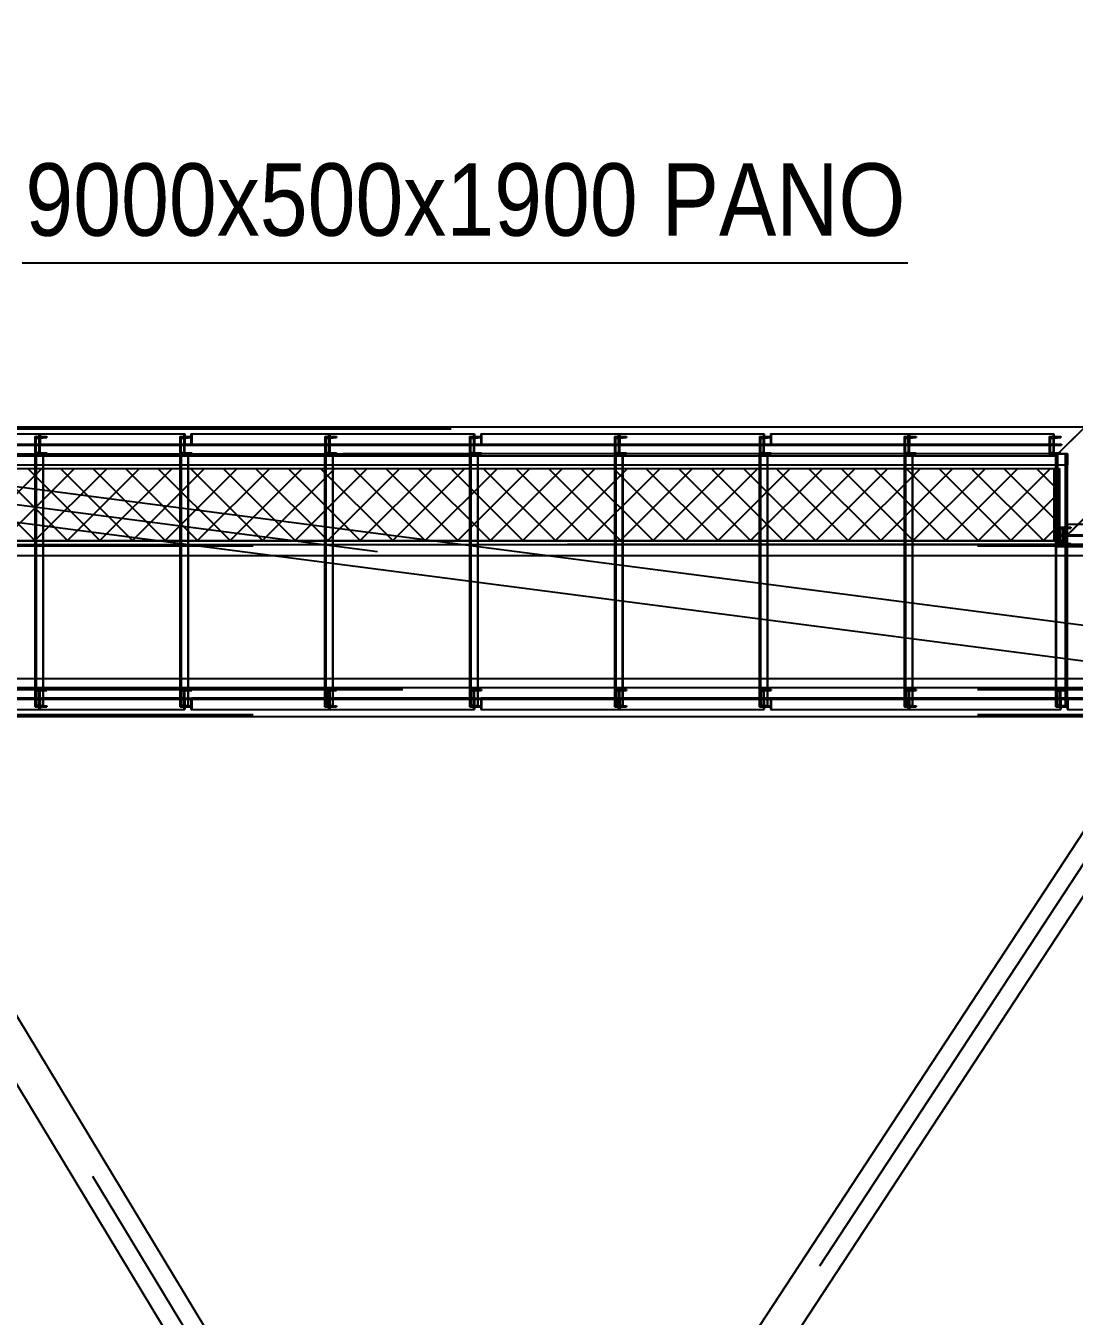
# Model space of a CAD drawing. Header units: millimetres. Extents: x 150209.93 to 150215.05, y 136675.65 to 136679.93.
# Drawn here: x 150213.3441 to 150213.4888, y 136679.0164 to 136679.1946 of the extents above; entities that cross this region are included whole.
import ezdxf

# ---------------------------------------------------------------- set-up
doc = ezdxf.new("R2010")
doc.units = ezdxf.units.MM
doc.header["$LTSCALE"] = 0.25
for name, pattern in [('CENTER', [50.8, 31.75, -6.35, 6.35, -6.35]), ('HIDDEN', [9.525, 6.35, -3.175]), ('XKITLINE00', [0]), ('XKITLINE02', [4, 2, -2]), ('XKITLINE03', [6, 3, -1, 1, -1])]:
    doc.linetypes.add(name, pattern=pattern)
doc.styles.add('ARIAL', font='arial.ttf')
doc.styles.add('ROMANS', font='romans.shx')
doc.dimstyles.new('MD300', dxfattribs={"dimtxt": 2.5, "dimasz": 2.5, "dimexe": 1, "dimexo": 1, "dimgap": 0.5, "dimtad": 1, "dimdec": 1, "dimlfac": 50, "dimrnd": 0.5, "dimdsep": 46, "dimtxsty": 'ROMANS', "dimcen": 1, "dimclrd": 146, "dimclre": 146, "dimclrt": 30, "dimadec": 1, "dimazin": 2, "dimtfac": 1, "dimtdec": 1, "dimtmove": 0, "dimatfit": 1, "dimfxl": 1, "dimtolj": 1, "dimtzin": 0, "dimlwd": -1, "dimlwe": -1, "dimarcsym": 0})

# ---------------------------------------------------------------- blocks, each defined once
blk = doc.blocks.new('çatıı')
h = blk.add_hatch()
h.set_pattern_fill('ANSI37', color=1, scale=5, style=0)
h.set_pattern_definition([(45, (-48965.991, -8893.855), (-11.22532, 11.22532), []), (135, (-48965.991, -8893.855), (-11.22532, -11.22532), [])])
h.paths.add_polyline_path([(22787.51, 17512.77), (22787.51, 17462.77), (21891.71, 17462.77), (21891.71, 17512.77)])
at = {"color": 146}
blk.add_line((22075.72, 17654.65), (22686.89, 17654.65), dxfattribs=at)
at = {"color": 7, "linetype": 'XKITLINE00'}
for p, q in [((21870.21, 17541.47), (22809.22, 17541.47)), ((22796.41, 17528.75), (22809.06, 17541.31)), ((22789.07, 17521.47), (22796.41, 17528.75)), ((21908.09, 17521.47), (22789.07, 17521.47)), ((22084.92, 17512.77), (22084.92, 17521.47)), ((22090.42, 17512.77), (22090.42, 17521.47)), ((22184.9, 17512.77), (22184.9, 17521.47)), ((22190.39, 17512.77), (22190.39, 17521.47)), ((22284.87, 17512.77), (22284.87, 17521.47)), ((22290.37, 17512.77), (22290.37, 17521.47)), ((22384.85, 17512.77), (22384.85, 17521.47)), ((22484.83, 17512.77), (22484.83, 17521.47)), ((22584.81, 17512.77), (22584.81, 17521.47)), ((22684.79, 17512.77), (22684.79, 17521.47)), ((22789.06, 17512.77), (22789.06, 17521.47)), ((21974.99, 17512.77), (22791.51, 17512.77)), ((21988.8, 17515.27), (22084.92, 17515.27)), ((22084.64, 17512.77), (22084.64, 17515.27)), ((22089.93, 17515.27), (22184.9, 17515.27)), ((22184.62, 17512.77), (22184.62, 17515.27)), ((22190.39, 17515.27), (22284.87, 17515.27)), ((22284.6, 17512.77), (22284.6, 17515.27)), ((22290.37, 17515.27), (22384.85, 17515.27)), ((22384.58, 17512.77), (22384.58, 17515.27)), ((22386.25, 17515.27), (22484.83, 17515.27)), ((22390.35, 17512.77), (22390.35, 17515.27)), ((22484.55, 17512.77), (22484.55, 17515.27)), ((22486.29, 17515.27), (22584.81, 17515.27)), ((22490.33, 17512.77), (22490.33, 17515.27)), ((22584.53, 17512.77), (22584.53, 17515.27)), ((22586.34, 17515.27), (22684.79, 17515.27)), ((22590.31, 17512.77), (22590.31, 17515.27)), ((22684.51, 17512.77), (22684.51, 17515.27)), ((22686.38, 17515.27), (22789.06, 17515.27)), ((22690.28, 17512.77), (22690.28, 17515.27)), ((22791.51, 17512.77), (22791.51, 17462.77)), ((22796.41, 17466.25), (22809.06, 17478.81)), ((22789.07, 17458.97), (22796.41, 17466.25)), ((21889.9, 17462.77), (22170.68, 17462.77)), ((21890.37, 17460.27), (22189.91, 17460.27)), ((22084.64, 17460.27), (22084.64, 17462.77)), ((22084.92, 17460.27), (22084.92, 17462.77)), ((22090.42, 17460.27), (22090.42, 17462.77)), ((22184.62, 17460.27), (22184.62, 17460.96)), ((22184.9, 17460.27), (22184.9, 17460.93)), ((22359.72, 17462.77), (22791.51, 17462.77)), ((22378.95, 17460.27), (22789.06, 17460.27)), ((22384.58, 17460.27), (22384.58, 17462.77)), ((22384.85, 17460.27), (22384.85, 17462.77)), ((22390.35, 17460.27), (22390.35, 17462.77)), ((22484.55, 17460.27), (22484.55, 17462.77)), ((22484.83, 17460.27), (22484.83, 17462.77)), ((22490.33, 17460.27), (22490.33, 17462.77)), ((22584.53, 17460.27), (22584.53, 17462.77)), ((22584.81, 17460.27), (22584.81, 17462.77)), ((22590.31, 17460.27), (22590.31, 17462.77)), ((22684.51, 17460.27), (22684.51, 17462.77)), ((22684.79, 17460.27), (22684.79, 17462.77)), ((22690.28, 17460.27), (22690.28, 17462.77)), ((22788.91, 17458.97), (22789.06, 17459.12)), ((22788.91, 17458.97), (22823.8, 17458.97)), ((22789.06, 17458.97), (22789.06, 17462.77)), ((21879.82, 17452.77), (22247.62, 17452.77)), ((22084.64, 17367.78), (22084.64, 17452.77)), ((22084.92, 17367.78), (22084.92, 17452.77)), ((22090.42, 17367.78), (22090.42, 17452.77)), ((22184.62, 17367.78), (22184.62, 17452.77)), ((22184.9, 17367.78), (22184.9, 17452.77)), ((22190.39, 17367.78), (22190.39, 17452.77)), ((22436.66, 17452.77), (22823.8, 17452.77)), ((22484.55, 17446.55), (22484.55, 17452.77)), ((22484.83, 17446.51), (22484.83, 17452.77)), ((22490.33, 17445.8), (22490.33, 17452.77)), ((22584.53, 17433.56), (22584.53, 17452.77)), ((22584.81, 17433.52), (22584.81, 17452.77)), ((22590.31, 17432.81), (22590.31, 17452.77)), ((22684.51, 17420.56), (22684.51, 17452.77)), ((22684.79, 17420.53), (22684.79, 17452.77)), ((22690.28, 17419.81), (22690.28, 17452.77)), ((22789.09, 17406.97), (22789.09, 17452.77)), ((22789.11, 17406.97), (22789.11, 17452.77)), ((22789.49, 17406.92), (22789.49, 17452.77)), ((22789.51, 17406.92), (22789.51, 17452.77)), ((22797.01, 17405.94), (22797.01, 17452.77)), ((22284.6, 17367.78), (22284.6, 17447.97)), ((22284.87, 17367.78), (22284.87, 17447.93)), ((22290.37, 17367.78), (22290.37, 17447.22)), ((22384.58, 17367.78), (22384.58, 17434.98)), ((22384.85, 17367.78), (22384.85, 17434.94)), ((22390.35, 17367.78), (22390.35, 17434.23)), ((22484.55, 17367.78), (22484.55, 17421.98)), ((22484.83, 17367.78), (22484.83, 17421.95)), ((22490.33, 17367.78), (22490.33, 17421.23)), ((22584.53, 17367.78), (22584.53, 17408.99)), ((22584.81, 17367.78), (22584.81, 17408.95)), ((22590.31, 17367.78), (22590.31, 17408.24)), ((22684.51, 17367.78), (22684.51, 17396)), ((22684.79, 17367.78), (22684.79, 17395.96)), ((22690.28, 17367.78), (22690.28, 17395.25)), ((22789.09, 17367.78), (22789.09, 17382.4)), ((22789.11, 17367.78), (22789.11, 17382.4)), ((22789.49, 17367.78), (22789.49, 17382.35)), ((22789.51, 17367.78), (22789.51, 17382.35)), ((22797.01, 17367.78), (22797.01, 17381.38)), ((21931.17, 17367.78), (22823.8, 17367.78)), ((21934.9, 17361.59), (22823.8, 17361.59)), ((21946.98, 17341.59), (22823.8, 17341.59))]:
    blk.add_line(p, q, dxfattribs=at)
at = {"color": 116, "linetype": 'XKITLINE02', "true_color": 0x136734}
for p, q in [((21871.07, 17540.62), (22808.2, 17540.62)), ((21871.75, 17540.09), (22807.81, 17540.09)), ((22790.44, 17522.85), (22807.81, 17540.09)), ((22790.45, 17522.86), (22807.68, 17539.96)), ((22796.41, 17528.75), (22809.06, 17541.32)), ((21986.83, 17529.55), (22087.07, 17529.55)), ((21986.83, 17528.75), (22087.66, 17528.75)), ((21992.17, 17536.75), (22087.66, 17536.75)), ((22081.73, 17529.55), (22081.73, 17528.75)), ((22084.5, 17534.77), (22092.71, 17534.77)), ((22084.5, 17534.77), (22084.5, 17522.77)), ((22085.01, 17528.75), (22087.66, 17528.75)), ((22085.2, 17533.71), (22090, 17534.09)), ((22085.2, 17533.71), (22087.91, 17533.71)), ((22085.2, 17533.71), (22085.2, 17523.84)), ((22087.07, 17536.75), (22087.07, 17529.55)), ((22087.21, 17534.77), (22087.21, 17522.77)), ((22087.66, 17536.75), (22087.66, 17528.75)), ((22087.67, 17536.75), (22187.85, 17536.75)), ((22087.67, 17536.75), (22087.67, 17528.75)), ((22087.67, 17528.75), (22192.96, 17528.75)), ((22087.91, 17533.71), (22092.71, 17534.09)), ((22087.91, 17533.71), (22087.91, 17523.84)), ((22088.24, 17529.55), (22088.24, 17536.75)), ((22088.24, 17529.55), (22192.13, 17529.55)), ((22090, 17534.77), (22090, 17534.09)), ((22090, 17534.09), (22092.71, 17534.09)), ((22092.71, 17534.77), (22092.71, 17534.09)), ((22093.34, 17529.55), (22093.34, 17528.75)), ((22184.48, 17534.77), (22192.69, 17534.77)), ((22184.48, 17534.77), (22184.48, 17522.77)), ((22185.18, 17533.71), (22189.97, 17534.09)), ((22185.18, 17533.71), (22187.89, 17533.71)), ((22185.18, 17533.71), (22185.18, 17523.84)), ((22186.79, 17529.55), (22186.79, 17528.75)), ((22186.79, 17529.55), (22287.03, 17529.55)), ((22186.79, 17528.75), (22287.62, 17528.75)), ((22187.19, 17534.77), (22187.19, 17522.77)), ((22187.28, 17536.75), (22187.28, 17528.75)), ((22187.28, 17529.55), (22192.96, 17529.55)), ((22187.85, 17536.75), (22187.85, 17529.55)), ((22187.89, 17533.71), (22192.69, 17534.09)), ((22187.89, 17523.84), (22187.89, 17533.71)), ((22189.97, 17534.77), (22189.97, 17534.09)), ((22189.97, 17534.09), (22192.69, 17534.09)), ((22192.13, 17536.75), (22192.13, 17529.55)), ((22192.13, 17536.75), (22287.62, 17536.75)), ((22192.69, 17534.77), (22192.69, 17534.09)), ((22192.72, 17536.75), (22192.72, 17528.75)), ((22192.96, 17529.55), (22192.96, 17528.75)), ((22281.69, 17529.55), (22281.69, 17528.75)), ((22284.45, 17534.77), (22292.67, 17534.77)), ((22284.45, 17534.77), (22284.45, 17522.77)), ((22284.97, 17528.75), (22287.62, 17528.75)), ((22285.15, 17533.71), (22289.95, 17534.09)), ((22285.15, 17533.71), (22287.87, 17533.71)), ((22285.15, 17533.71), (22285.15, 17523.84)), ((22287.03, 17536.75), (22287.03, 17529.55)), ((22287.17, 17534.77), (22287.17, 17522.77)), ((22287.62, 17536.75), (22287.62, 17528.75)), ((22287.62, 17536.75), (22387.8, 17536.75)), ((22287.62, 17536.75), (22287.62, 17528.75)), ((22287.62, 17528.75), (22392.91, 17528.75)), ((22287.87, 17533.71), (22292.67, 17534.09)), ((22287.87, 17533.71), (22287.87, 17523.84)), ((22288.19, 17529.55), (22288.19, 17536.75)), ((22288.19, 17529.55), (22392.91, 17529.55)), ((22289.95, 17534.77), (22289.95, 17534.09)), ((22289.95, 17534.09), (22292.67, 17534.09)), ((22292.67, 17534.77), (22292.67, 17534.09)), ((22293.3, 17529.55), (22293.3, 17528.75)), ((22384.43, 17534.77), (22392.65, 17534.77)), ((22384.43, 17534.77), (22384.43, 17522.77)), ((22385.13, 17533.71), (22389.93, 17534.09)), ((22385.13, 17533.71), (22387.85, 17533.71)), ((22385.13, 17533.71), (22385.13, 17523.84)), ((22386.75, 17529.55), (22386.75, 17528.75)), ((22386.75, 17529.55), (22486.98, 17529.55)), ((22386.75, 17528.75), (22487.58, 17528.75)), ((22387.15, 17534.77), (22387.15, 17522.77)), ((22387.23, 17536.75), (22387.23, 17528.75)), ((22387.8, 17536.75), (22387.8, 17529.55)), ((22387.85, 17533.71), (22392.65, 17534.09)), ((22387.85, 17523.84), (22387.85, 17533.71)), ((22389.93, 17534.77), (22389.93, 17534.09)), ((22389.93, 17534.09), (22392.65, 17534.09)), ((22392.09, 17536.75), (22392.09, 17529.55)), ((22392.09, 17536.75), (22487.58, 17536.75)), ((22392.65, 17534.77), (22392.65, 17534.09)), ((22392.68, 17536.75), (22392.68, 17528.75)), ((22392.91, 17529.55), (22392.91, 17528.75)), ((22481.65, 17529.55), (22481.65, 17528.75)), ((22484.41, 17534.77), (22492.63, 17534.77)), ((22484.41, 17534.77), (22484.41, 17522.77)), ((22484.92, 17528.75), (22487.58, 17528.75)), ((22485.11, 17533.71), (22489.91, 17534.09)), ((22485.11, 17533.71), (22487.83, 17533.71)), ((22485.11, 17533.71), (22485.11, 17523.84)), ((22486.98, 17536.75), (22486.98, 17529.55)), ((22487.13, 17534.77), (22487.13, 17522.77)), ((22487.58, 17536.75), (22587.76, 17536.75)), ((22487.58, 17536.75), (22487.58, 17528.75)), ((22487.58, 17536.75), (22487.58, 17528.75)), ((22487.58, 17528.75), (22592.87, 17528.75)), ((22487.83, 17533.71), (22492.63, 17534.09)), ((22487.83, 17533.71), (22487.83, 17523.84)), ((22488.15, 17536.75), (22488.15, 17529.55)), ((22488.15, 17529.55), (22592.87, 17529.55)), ((22489.91, 17534.77), (22489.91, 17534.09)), ((22489.91, 17534.09), (22492.63, 17534.09)), ((22492.63, 17534.77), (22492.63, 17534.09)), ((22493.26, 17529.55), (22493.26, 17528.75)), ((22584.39, 17534.77), (22592.6, 17534.77)), ((22584.39, 17534.77), (22584.39, 17522.77)), ((22585.09, 17533.71), (22589.89, 17534.09)), ((22585.09, 17533.71), (22587.81, 17533.71)), ((22585.09, 17533.71), (22585.09, 17523.84)), ((22586.7, 17529.55), (22586.7, 17528.75)), ((22586.7, 17529.55), (22686.94, 17529.55)), ((22586.7, 17528.75), (22687.53, 17528.75)), ((22587.11, 17534.77), (22587.11, 17522.77)), ((22587.19, 17536.75), (22587.19, 17528.75)), ((22587.76, 17536.75), (22587.76, 17529.55)), ((22587.81, 17533.71), (22592.6, 17534.09)), ((22587.81, 17523.84), (22587.81, 17533.71)), ((22589.89, 17534.77), (22589.89, 17534.09)), ((22589.89, 17534.09), (22592.6, 17534.09)), ((22592.04, 17536.75), (22592.04, 17529.55)), ((22592.04, 17536.75), (22687.53, 17536.75)), ((22592.6, 17534.77), (22592.6, 17534.09)), ((22592.63, 17536.75), (22592.63, 17528.75)), ((22592.87, 17529.55), (22592.87, 17528.75)), ((22681.6, 17529.55), (22681.6, 17528.75)), ((22684.37, 17534.77), (22692.58, 17534.77)), ((22684.37, 17534.77), (22684.37, 17522.77)), ((22684.88, 17528.75), (22687.53, 17528.75)), ((22685.07, 17533.71), (22689.86, 17534.09)), ((22685.07, 17533.71), (22687.78, 17533.71)), ((22685.07, 17533.71), (22685.07, 17523.84)), ((22686.94, 17536.75), (22686.94, 17529.55)), ((22687.08, 17534.77), (22687.08, 17522.77)), ((22687.53, 17536.75), (22687.53, 17528.75)), ((22687.54, 17536.75), (22787.71, 17536.75)), ((22687.54, 17536.75), (22687.54, 17528.75)), ((22687.54, 17528.75), (22792.82, 17528.75)), ((22687.78, 17533.71), (22692.58, 17534.09)), ((22687.78, 17533.71), (22687.78, 17523.84)), ((22688.1, 17536.75), (22688.1, 17529.55)), ((22688.1, 17529.55), (22792.82, 17529.55)), ((22689.86, 17534.77), (22689.86, 17534.09)), ((22689.86, 17534.09), (22692.58, 17534.09)), ((22692.58, 17534.77), (22692.58, 17534.09)), ((22693.21, 17529.55), (22693.21, 17528.75)), ((22784.34, 17534.77), (22792.56, 17534.77)), ((22784.34, 17534.77), (22784.34, 17522.77)), ((22785.04, 17533.71), (22789.84, 17534.09)), ((22785.04, 17533.71), (22787.76, 17533.71)), ((22785.04, 17533.71), (22785.04, 17523.84)), ((22786.85, 17529.55), (22792.82, 17529.55)), ((22787.06, 17534.77), (22787.06, 17522.77)), ((22787.15, 17536.75), (22787.15, 17528.75)), ((22787.71, 17536.75), (22787.71, 17529.55)), ((22787.76, 17533.71), (22792.56, 17534.09)), ((22787.76, 17523.84), (22787.76, 17533.71)), ((22789.06, 17521.47), (22796.41, 17528.75)), ((22789.84, 17534.77), (22789.84, 17534.09)), ((22789.84, 17534.09), (22792.56, 17534.09)), ((22792.56, 17534.77), (22792.56, 17534.09)), ((22792.82, 17529.55), (22792.82, 17528.75)), ((21877.79, 17522.77), (22797.01, 17522.77)), ((21877.82, 17521.92), (22796.98, 17521.92)), ((21889.11, 17522.85), (22790.44, 17522.85)), ((21889.51, 17522.32), (22789.77, 17522.32)), ((22084.5, 17522.77), (22092.71, 17522.77)), ((22084.64, 17522.77), (22090.42, 17522.77)), ((22084.64, 17515.27), (22084.64, 17522.77)), ((22084.92, 17521.47), (22084.92, 17522.77)), ((22085.2, 17523.84), (22087.91, 17523.84)), ((22085.2, 17523.84), (22090, 17523.45)), ((22085.37, 17348.27), (22085.37, 17522.77)), ((22085.59, 17348.27), (22085.59, 17522.77)), ((22087.91, 17523.84), (22092.71, 17523.45)), ((22090, 17523.45), (22092.71, 17523.45)), ((22090, 17523.45), (22090, 17522.77)), ((22090.14, 17348.27), (22090.14, 17522.77)), ((22090.16, 17348.27), (22090.16, 17522.77)), ((22090.4, 17348.27), (22090.4, 17522.77)), ((22090.42, 17521.47), (22090.42, 17522.77)), ((22092.71, 17523.45), (22092.71, 17522.77)), ((22184.48, 17522.77), (22192.69, 17522.77)), ((22184.62, 17522.77), (22190.39, 17522.77)), ((22184.62, 17515.27), (22184.62, 17522.77)), ((22184.9, 17521.47), (22184.9, 17522.77)), ((22185.18, 17523.84), (22187.89, 17523.84)), ((22185.18, 17523.84), (22189.97, 17523.45)), ((22185.35, 17348.27), (22185.35, 17522.77)), ((22185.57, 17348.27), (22185.57, 17522.77)), ((22187.89, 17523.84), (22192.69, 17523.45)), ((22189.97, 17523.45), (22192.69, 17523.45)), ((22189.97, 17523.45), (22189.97, 17522.77)), ((22190.12, 17348.27), (22190.12, 17522.77)), ((22190.13, 17348.27), (22190.13, 17522.77)), ((22190.38, 17348.27), (22190.38, 17522.77)), ((22190.39, 17521.47), (22190.39, 17522.77)), ((22192.69, 17523.45), (22192.69, 17522.77)), ((22284.45, 17522.77), (22292.67, 17522.77)), ((22284.6, 17522.77), (22290.37, 17522.77)), ((22284.6, 17515.27), (22284.6, 17522.77)), ((22284.87, 17521.47), (22284.87, 17522.77)), ((22285.15, 17523.84), (22287.87, 17523.84)), ((22285.15, 17523.84), (22289.95, 17523.45)), ((22285.32, 17348.27), (22285.32, 17522.77)), ((22285.55, 17348.27), (22285.55, 17522.77)), ((22287.87, 17523.84), (22292.67, 17523.45)), ((22289.95, 17523.45), (22292.67, 17523.45)), ((22289.95, 17523.45), (22289.95, 17522.77)), ((22290.1, 17348.27), (22290.1, 17522.77)), ((22290.11, 17348.27), (22290.11, 17522.77)), ((22290.36, 17348.27), (22290.36, 17522.77)), ((22290.37, 17521.47), (22290.37, 17522.77)), ((22292.67, 17523.45), (22292.67, 17522.77)), ((22384.43, 17522.77), (22392.65, 17522.77)), ((22384.58, 17522.77), (22390.35, 17522.77)), ((22384.58, 17515.27), (22384.58, 17522.77)), ((22384.85, 17521.47), (22384.85, 17522.77)), ((22385.13, 17523.84), (22387.85, 17523.84)), ((22385.13, 17523.84), (22389.93, 17523.45)), ((22385.3, 17348.27), (22385.3, 17522.77)), ((22385.53, 17348.27), (22385.53, 17522.77)), ((22387.85, 17523.84), (22392.65, 17523.45)), ((22389.93, 17523.45), (22392.65, 17523.45)), ((22389.93, 17523.45), (22389.93, 17522.77)), ((22390.08, 17348.27), (22390.08, 17522.77)), ((22390.09, 17348.27), (22390.09, 17522.77)), ((22390.34, 17348.27), (22390.34, 17522.77)), ((22390.35, 17515.27), (22390.35, 17522.77)), ((22392.65, 17523.45), (22392.65, 17522.77)), ((22484.41, 17522.77), (22492.63, 17522.77)), ((22484.55, 17522.77), (22490.33, 17522.77)), ((22484.55, 17515.27), (22484.55, 17522.77)), ((22484.83, 17521.47), (22484.83, 17522.77)), ((22485.11, 17523.84), (22487.83, 17523.84)), ((22485.11, 17523.84), (22489.91, 17523.45)), ((22485.28, 17348.27), (22485.28, 17522.77)), ((22485.51, 17348.27), (22485.51, 17522.77)), ((22487.83, 17523.84), (22492.63, 17523.45)), ((22489.91, 17523.45), (22492.63, 17523.45)), ((22489.91, 17523.45), (22489.91, 17522.77)), ((22490.05, 17348.27), (22490.05, 17522.77)), ((22490.07, 17348.27), (22490.07, 17522.77)), ((22490.31, 17348.27), (22490.31, 17522.77)), ((22490.33, 17515.27), (22490.33, 17522.77)), ((22492.63, 17523.45), (22492.63, 17522.77)), ((22584.39, 17522.77), (22592.6, 17522.77)), ((22584.53, 17522.77), (22590.31, 17522.77)), ((22584.53, 17515.27), (22584.53, 17522.77)), ((22584.81, 17521.47), (22584.81, 17522.77)), ((22585.09, 17523.84), (22587.81, 17523.84)), ((22585.09, 17523.84), (22589.89, 17523.45)), ((22585.26, 17348.27), (22585.26, 17522.77)), ((22585.48, 17348.27), (22585.48, 17522.77)), ((22587.81, 17523.84), (22592.6, 17523.45)), ((22589.89, 17523.45), (22592.6, 17523.45)), ((22589.89, 17523.45), (22589.89, 17522.77)), ((22590.03, 17348.27), (22590.03, 17522.77)), ((22590.05, 17348.27), (22590.05, 17522.77)), ((22590.29, 17348.27), (22590.29, 17522.77)), ((22590.31, 17515.27), (22590.31, 17522.77)), ((22592.6, 17523.45), (22592.6, 17522.77)), ((22684.37, 17522.77), (22692.58, 17522.77)), ((22684.51, 17522.77), (22690.28, 17522.77)), ((22684.51, 17515.27), (22684.51, 17522.77)), ((22684.79, 17521.47), (22684.79, 17522.77)), ((22685.07, 17523.84), (22687.78, 17523.84)), ((22685.07, 17523.84), (22689.86, 17523.45)), ((22685.23, 17348.27), (22685.23, 17522.77)), ((22685.46, 17348.27), (22685.46, 17522.77)), ((22687.78, 17523.84), (22692.58, 17523.45)), ((22689.86, 17523.45), (22692.58, 17523.45)), ((22689.86, 17523.45), (22689.86, 17522.77)), ((22690.01, 17348.27), (22690.01, 17522.77)), ((22690.02, 17348.27), (22690.02, 17522.77)), ((22690.27, 17348.27), (22690.27, 17522.77)), ((22690.28, 17515.27), (22690.28, 17522.77)), ((22692.58, 17523.45), (22692.58, 17522.77)), ((22784.34, 17522.77), (22792.56, 17522.77)), ((22785.04, 17523.84), (22787.76, 17523.84)), ((22785.04, 17523.84), (22789.84, 17523.45)), ((22787.76, 17523.84), (22792.56, 17523.45)), ((22788.91, 17521.47), (22789.77, 17522.32)), ((22789.06, 17521.63), (22789.91, 17522.47)), ((22789.06, 17458.97), (22789.06, 17521.63)), ((22789.09, 17452.77), (22789.09, 17522.77)), ((22789.09, 17522.77), (22797.01, 17522.77)), ((22789.11, 17452.77), (22789.11, 17522.77)), ((22789.49, 17452.77), (22789.49, 17522.77)), ((22789.51, 17452.77), (22789.51, 17522.77)), ((22789.77, 17522.32), (22790.44, 17522.85)), ((22789.84, 17523.45), (22792.56, 17523.45)), ((22789.84, 17523.45), (22789.84, 17522.77)), ((22789.91, 17522.47), (22790.45, 17522.86)), ((22789.91, 17459.97), (22789.91, 17522.47)), ((22790.45, 17460.36), (22790.45, 17522.86)), ((22792.56, 17523.45), (22792.56, 17522.77)), ((22795.77, 17348.27), (22795.77, 17522.77)), ((22796.13, 17348.27), (22796.13, 17522.77)), ((22796.59, 17522.77), (22796.59, 17515.27)), ((22796.59, 17522.77), (22797.01, 17522.77)), ((22796.59, 17348.27), (22796.59, 17522.77)), ((22796.62, 17521.92), (22796.61, 17515.27)), ((22796.62, 17521.92), (22796.98, 17521.92)), ((22796.98, 17521.92), (22796.99, 17515.27)), ((22797.01, 17522.77), (22797.01, 17515.27)), ((22797.01, 17452.77), (22797.01, 17522.77)), ((21887.71, 17512.77), (22789.06, 17512.77)), ((22084.64, 17462.77), (22084.64, 17512.77)), ((22084.92, 17515.27), (22089.93, 17515.27)), ((22084.92, 17462.77), (22084.92, 17512.77)), ((22090.42, 17462.77), (22090.42, 17512.77)), ((22184.62, 17460.96), (22184.62, 17512.77)), ((22184.9, 17515.27), (22190.39, 17515.27)), ((22184.9, 17460.93), (22184.9, 17512.77)), ((22190.39, 17452.77), (22190.39, 17512.77)), ((22284.6, 17447.97), (22284.6, 17512.77)), ((22284.87, 17515.27), (22290.37, 17515.27)), ((22284.87, 17447.93), (22284.87, 17512.77)), ((22290.37, 17447.22), (22290.37, 17512.77)), ((22384.58, 17462.77), (22384.58, 17512.77)), ((22384.85, 17515.27), (22386.25, 17515.27)), ((22384.85, 17462.77), (22384.85, 17512.77)), ((22390.35, 17462.77), (22390.35, 17512.77)), ((22484.55, 17462.77), (22484.55, 17512.77)), ((22484.83, 17515.27), (22486.29, 17515.27)), ((22484.83, 17462.77), (22484.83, 17512.77)), ((22490.33, 17462.77), (22490.33, 17512.77)), ((22584.53, 17462.77), (22584.53, 17512.77)), ((22584.81, 17515.27), (22586.34, 17515.27)), ((22584.81, 17462.77), (22584.81, 17512.77)), ((22590.31, 17462.77), (22590.31, 17512.77)), ((22684.51, 17462.77), (22684.51, 17512.77)), ((22684.79, 17515.27), (22686.38, 17515.27)), ((22684.79, 17462.77), (22684.79, 17512.77)), ((22690.28, 17462.77), (22690.28, 17512.77)), ((22787.51, 17512.77), (22787.51, 17462.77)), ((22789.06, 17515.27), (22797.01, 17515.27)), ((22789.06, 17462.77), (22789.06, 17512.77)), ((22796.59, 17515.27), (22796.61, 17515.27)), ((22796.99, 17515.27), (22797.01, 17515.27)), ((22790.44, 17460.35), (22807.81, 17477.59)), ((22790.45, 17460.36), (22807.68, 17477.46)), ((22796.41, 17466.25), (22809.06, 17478.82)), ((22789.06, 17458.97), (22796.41, 17466.25)), ((22790.38, 17467.07), (22790.38, 17466.27)), ((22790.38, 17467.07), (22796.42, 17467.07)), ((22790.38, 17466.27), (22796.42, 17466.27)), ((22791.51, 17472.27), (22799.31, 17472.27)), ((22791.51, 17460.27), (22791.51, 17472.27)), ((22791.51, 17467.07), (22881.45, 17467.06)), ((22791.51, 17466.27), (22881.45, 17466.26)), ((22792.21, 17471.21), (22797.01, 17471.59)), ((22792.21, 17471.21), (22794.51, 17471.21)), ((22792.21, 17461.34), (22792.21, 17471.21)), ((22793.81, 17460.27), (22793.81, 17472.27)), ((22794.51, 17471.21), (22799.31, 17471.59)), ((22794.51, 17461.34), (22794.51, 17471.21)), ((22795.82, 17474.27), (22795.82, 17467.07)), ((22795.82, 17474.27), (22796.42, 17474.27)), ((22796.42, 17474.27), (22796.42, 17466.27)), ((22796.42, 17474.27), (22887.49, 17474.25)), ((22796.42, 17467.07), (22886.88, 17467.05)), ((22796.42, 17466.27), (22887.49, 17466.25)), ((22797.01, 17472.27), (22797.01, 17471.59)), ((22797.01, 17471.59), (22799.31, 17471.59)), ((22799.31, 17472.27), (22799.31, 17471.59)), ((21735.02, 17459.42), (22952.29, 17459.42)), ((22084.64, 17452.77), (22084.64, 17460.27)), ((22084.92, 17452.77), (22084.92, 17460.27)), ((22090.42, 17452.77), (22090.42, 17460.27)), ((22170.68, 17462.77), (22789.06, 17462.77)), ((22170.68, 17462.77), (22359.72, 17462.77)), ((22184.62, 17452.77), (22184.62, 17460.27)), ((22184.9, 17452.77), (22184.9, 17460.27)), ((22189.91, 17460.27), (22378.95, 17460.27)), ((22384.58, 17434.98), (22384.58, 17460.27)), ((22384.85, 17434.94), (22384.85, 17460.27)), ((22390.35, 17434.23), (22390.35, 17460.27)), ((22484.55, 17452.77), (22484.55, 17460.27)), ((22484.83, 17452.77), (22484.83, 17460.27)), ((22490.33, 17452.77), (22490.33, 17460.27)), ((22584.53, 17452.77), (22584.53, 17460.27)), ((22584.81, 17452.77), (22584.81, 17460.27)), ((22590.31, 17452.77), (22590.31, 17460.27)), ((22684.51, 17452.77), (22684.51, 17460.27)), ((22684.79, 17452.77), (22684.79, 17460.27)), ((22690.28, 17452.77), (22690.28, 17460.27)), ((22789.06, 17460.27), (22952.32, 17460.27)), ((22789.06, 17459.13), (22789.91, 17459.97)), ((22789.06, 17459.12), (22789.77, 17459.82)), ((22789.77, 17459.82), (22790.44, 17460.35)), ((22789.77, 17459.82), (22952.56, 17459.82)), ((22789.91, 17459.97), (22790.45, 17460.36)), ((22790.44, 17460.35), (22952.63, 17460.35)), ((22791.51, 17460.27), (22799.31, 17460.27)), ((22792.21, 17461.34), (22794.51, 17461.34)), ((22792.21, 17461.34), (22797.01, 17460.95)), ((22794.51, 17461.34), (22799.31, 17460.95)), ((22797.01, 17460.95), (22799.31, 17460.95)), ((22797.01, 17460.95), (22797.01, 17460.27)), ((22799.31, 17460.95), (22799.31, 17460.27)), ((21798.37, 17452.77), (22951.92, 17452.77)), ((22247.62, 17452.77), (22436.66, 17452.77)), ((22484.55, 17421.98), (22484.55, 17446.55)), ((22484.83, 17421.95), (22484.83, 17446.51)), ((22490.33, 17421.23), (22490.33, 17445.8)), ((22584.53, 17408.99), (22584.53, 17433.56)), ((22584.81, 17408.95), (22584.81, 17433.52)), ((22590.31, 17408.24), (22590.31, 17432.81)), ((22684.51, 17396), (22684.51, 17420.56)), ((22684.79, 17395.96), (22684.79, 17420.53)), ((22690.28, 17395.25), (22690.28, 17419.81)), ((22789.09, 17382.4), (22789.09, 17406.97)), ((22789.11, 17382.4), (22789.11, 17406.97)), ((22789.49, 17382.35), (22789.49, 17406.92)), ((22789.51, 17382.35), (22789.51, 17406.92)), ((22797.01, 17381.38), (22797.01, 17405.94)), ((21734.92, 17361.59), (22952.64, 17361.59)), ((21734.92, 17360.74), (22952.56, 17360.74)), ((21735, 17360.28), (22952.32, 17360.28)), ((21735.02, 17361.13), (22952.29, 17361.13)), ((21735.06, 17360.21), (22952.63, 17360.21)), ((21838.3, 17361.13), (22951.93, 17361.13)), ((21838.3, 17360.28), (22951.9, 17360.28)), ((22084.64, 17348.27), (22084.64, 17367.78)), ((22084.92, 17348.27), (22084.92, 17367.78)), ((22084.92, 17360.27), (22092.71, 17360.27)), ((22084.92, 17360.27), (22084.92, 17348.27)), ((22085.62, 17359.21), (22090.42, 17359.59)), ((22085.62, 17359.21), (22087.91, 17359.21)), ((22085.62, 17359.21), (22085.62, 17349.34)), ((22087.21, 17360.27), (22087.21, 17348.27)), ((22087.91, 17359.21), (22092.71, 17359.59)), ((22087.91, 17359.21), (22087.91, 17349.34)), ((22090.42, 17348.27), (22090.42, 17367.78)), ((22090.42, 17360.27), (22090.42, 17359.59)), ((22090.42, 17359.59), (22092.71, 17359.59)), ((22092.71, 17360.27), (22092.71, 17359.59)), ((22184.62, 17348.27), (22184.62, 17367.78)), ((22184.9, 17348.27), (22184.9, 17367.78)), ((22184.9, 17360.27), (22192.69, 17360.27)), ((22184.9, 17360.27), (22184.9, 17348.27)), ((22185.6, 17359.21), (22190.39, 17359.59)), ((22185.6, 17359.21), (22187.89, 17359.21)), ((22185.6, 17359.21), (22185.6, 17349.34)), ((22187.19, 17360.27), (22187.19, 17348.27)), ((22187.89, 17359.21), (22192.69, 17359.59)), ((22187.89, 17349.34), (22187.89, 17359.21)), ((22190.39, 17348.27), (22190.39, 17367.78)), ((22190.39, 17360.27), (22190.39, 17359.59)), ((22190.39, 17359.59), (22192.69, 17359.59)), ((22192.69, 17360.27), (22192.69, 17359.59)), ((22284.6, 17348.27), (22284.6, 17367.78)), ((22284.87, 17348.27), (22284.87, 17367.78)), ((22284.87, 17360.27), (22292.67, 17360.27)), ((22284.87, 17360.27), (22284.87, 17348.27)), ((22285.57, 17359.21), (22290.37, 17359.59)), ((22285.57, 17359.21), (22287.87, 17359.21)), ((22285.57, 17359.21), (22285.57, 17349.34)), ((22287.17, 17360.27), (22287.17, 17348.27)), ((22287.87, 17359.21), (22292.67, 17359.59)), ((22287.87, 17359.21), (22287.87, 17349.34)), ((22290.37, 17348.27), (22290.37, 17367.78)), ((22290.37, 17360.27), (22290.37, 17359.59)), ((22290.37, 17359.59), (22292.67, 17359.59)), ((22292.67, 17360.27), (22292.67, 17359.59)), ((22384.58, 17348.27), (22384.58, 17367.78)), ((22384.85, 17348.27), (22384.85, 17367.78)), ((22384.85, 17360.27), (22392.65, 17360.27)), ((22384.85, 17360.27), (22384.85, 17348.27)), ((22385.55, 17359.21), (22390.35, 17359.59)), ((22385.55, 17359.21), (22387.85, 17359.21)), ((22385.55, 17359.21), (22385.55, 17349.34)), ((22387.15, 17360.27), (22387.15, 17348.27)), ((22387.85, 17359.21), (22392.65, 17359.59)), ((22387.85, 17349.34), (22387.85, 17359.21)), ((22390.35, 17348.27), (22390.35, 17367.78)), ((22390.35, 17360.27), (22390.35, 17359.59)), ((22390.35, 17359.59), (22392.65, 17359.59)), ((22392.65, 17360.27), (22392.65, 17359.59)), ((22484.55, 17348.27), (22484.55, 17367.78)), ((22484.83, 17348.27), (22484.83, 17367.78)), ((22484.83, 17360.27), (22492.63, 17360.27)), ((22484.83, 17360.27), (22484.83, 17348.27)), ((22485.53, 17359.21), (22490.33, 17359.59)), ((22485.53, 17359.21), (22487.83, 17359.21)), ((22485.53, 17359.21), (22485.53, 17349.34)), ((22487.13, 17360.27), (22487.13, 17348.27)), ((22487.83, 17359.21), (22492.63, 17359.59)), ((22487.83, 17359.21), (22487.83, 17349.34)), ((22490.33, 17348.27), (22490.33, 17367.78)), ((22490.33, 17360.27), (22490.33, 17359.59)), ((22490.33, 17359.59), (22492.63, 17359.59)), ((22492.63, 17360.27), (22492.63, 17359.59)), ((22584.53, 17348.27), (22584.53, 17367.78)), ((22584.81, 17348.27), (22584.81, 17367.78)), ((22584.81, 17360.27), (22592.6, 17360.27)), ((22584.81, 17360.27), (22584.81, 17348.27)), ((22585.51, 17359.21), (22590.31, 17359.59)), ((22585.51, 17359.21), (22587.81, 17359.21)), ((22585.51, 17359.21), (22585.51, 17349.34)), ((22587.11, 17360.27), (22587.11, 17348.27)), ((22587.81, 17359.21), (22592.6, 17359.59)), ((22587.81, 17349.34), (22587.81, 17359.21)), ((22590.31, 17348.27), (22590.31, 17367.78)), ((22590.31, 17360.27), (22590.31, 17359.59)), ((22590.31, 17359.59), (22592.6, 17359.59)), ((22592.6, 17360.27), (22592.6, 17359.59)), ((22684.51, 17348.27), (22684.51, 17367.78)), ((22684.79, 17348.27), (22684.79, 17367.78)), ((22684.79, 17360.27), (22692.58, 17360.27)), ((22684.79, 17360.27), (22684.79, 17348.27)), ((22685.49, 17359.21), (22690.28, 17359.59)), ((22685.49, 17359.21), (22687.78, 17359.21)), ((22685.49, 17359.21), (22685.49, 17349.34)), ((22687.08, 17360.27), (22687.08, 17348.27)), ((22687.78, 17359.21), (22692.58, 17359.59)), ((22687.78, 17359.21), (22687.78, 17349.34)), ((22690.28, 17348.27), (22690.28, 17367.78)), ((22690.28, 17360.27), (22690.28, 17359.59)), ((22690.28, 17359.59), (22692.58, 17359.59)), ((22692.58, 17360.27), (22692.58, 17359.59)), ((22789.09, 17348.27), (22789.09, 17367.78)), ((22789.11, 17348.27), (22789.11, 17367.78)), ((22789.49, 17348.27), (22789.49, 17367.78)), ((22789.51, 17348.27), (22789.51, 17367.78)), ((22789.51, 17360.27), (22797.31, 17360.27)), ((22789.51, 17360.27), (22789.51, 17348.27)), ((22790.21, 17359.21), (22795.01, 17359.59)), ((22790.21, 17359.21), (22792.51, 17359.21)), ((22790.21, 17359.21), (22790.21, 17349.34)), ((22791.81, 17360.27), (22791.81, 17348.27)), ((22792.51, 17359.21), (22797.31, 17359.59)), ((22792.51, 17349.34), (22792.51, 17359.21)), ((22795.01, 17360.27), (22795.01, 17359.59)), ((22795.01, 17359.59), (22797.31, 17359.59)), ((22797.01, 17348.27), (22797.01, 17367.78)), ((22797.31, 17360.27), (22797.31, 17359.59)), ((21986.83, 17354.29), (22087.66, 17354.29)), ((21986.83, 17353.49), (22087.07, 17353.49)), ((22081.73, 17354.29), (22081.73, 17353.49)), ((22087.07, 17353.49), (22087.07, 17346.29)), ((22087.66, 17354.29), (22087.66, 17346.29)), ((22087.67, 17354.29), (22192.96, 17354.29)), ((22087.67, 17354.29), (22087.67, 17346.29)), ((22088.24, 17353.49), (22192.96, 17353.49)), ((22088.24, 17346.29), (22088.24, 17353.49)), ((22093.34, 17354.29), (22093.34, 17353.49)), ((22186.79, 17354.29), (22287.62, 17354.29)), ((22186.79, 17354.29), (22186.79, 17353.49)), ((22186.79, 17353.49), (22287.03, 17353.49)), ((22187.28, 17354.29), (22187.28, 17346.29)), ((22187.85, 17353.49), (22187.85, 17346.29)), ((22192.13, 17353.49), (22192.13, 17346.29)), ((22192.72, 17354.29), (22192.72, 17346.29)), ((22192.96, 17354.29), (22192.96, 17353.49)), ((22281.69, 17354.29), (22281.69, 17353.49)), ((22287.03, 17353.49), (22287.03, 17346.29)), ((22287.62, 17354.29), (22392.91, 17354.29)), ((22287.62, 17354.29), (22287.62, 17346.29)), ((22287.62, 17354.29), (22287.62, 17346.29)), ((22288.19, 17353.49), (22392.91, 17353.49)), ((22288.19, 17346.29), (22288.19, 17353.49)), ((22293.3, 17354.29), (22293.3, 17353.49)), ((22386.75, 17354.29), (22487.58, 17354.29)), ((22386.75, 17354.29), (22386.75, 17353.49)), ((22386.75, 17353.49), (22486.98, 17353.49)), ((22387.23, 17354.29), (22387.23, 17346.29)), ((22387.8, 17353.49), (22387.8, 17346.29)), ((22392.09, 17353.49), (22392.09, 17346.29)), ((22392.68, 17354.29), (22392.68, 17346.29)), ((22392.91, 17354.29), (22392.91, 17353.49)), ((22481.65, 17354.29), (22481.65, 17353.49)), ((22486.98, 17353.49), (22486.98, 17346.29)), ((22487.58, 17354.29), (22592.87, 17354.29)), ((22487.58, 17354.29), (22487.58, 17346.29)), ((22487.58, 17354.29), (22487.58, 17346.29)), ((22488.15, 17353.49), (22592.87, 17353.49)), ((22488.15, 17353.49), (22488.15, 17346.29)), ((22493.26, 17354.29), (22493.26, 17353.49)), ((22586.7, 17354.29), (22687.53, 17354.29)), ((22586.7, 17354.29), (22586.7, 17353.49)), ((22586.7, 17353.49), (22686.94, 17353.49)), ((22587.19, 17354.29), (22587.19, 17346.29)), ((22587.76, 17353.49), (22587.76, 17346.29)), ((22592.04, 17353.49), (22592.04, 17346.29)), ((22592.63, 17354.29), (22592.63, 17346.29)), ((22592.87, 17354.29), (22592.87, 17353.49)), ((22681.6, 17354.29), (22681.6, 17353.49)), ((22686.94, 17353.49), (22686.94, 17346.29)), ((22687.53, 17354.29), (22687.53, 17346.29)), ((22687.54, 17354.29), (22797.44, 17354.29)), ((22687.54, 17354.29), (22687.54, 17346.29)), ((22688.09, 17353.49), (22797.44, 17353.49)), ((22688.09, 17353.49), (22688.09, 17346.29)), ((22693.08, 17354.29), (22693.08, 17353.49)), ((22791.28, 17354.29), (22887.49, 17354.29)), ((22791.28, 17354.29), (22791.28, 17353.49)), ((22791.28, 17353.49), (22886.88, 17353.49)), ((22791.9, 17354.29), (22791.9, 17346.29)), ((22792.45, 17353.49), (22792.45, 17346.29)), ((22796.73, 17353.49), (22796.73, 17346.29)), ((22797.34, 17354.29), (22797.34, 17346.29)), ((22797.44, 17354.29), (22797.44, 17353.49)), ((21734.92, 17342.44), (22952.56, 17342.44)), ((21735.06, 17342.97), (22952.63, 17342.97)), ((21992.17, 17346.29), (22087.66, 17346.29)), ((22084.64, 17348.27), (22090.42, 17348.27)), ((22084.92, 17348.27), (22092.71, 17348.27)), ((22085.62, 17349.34), (22087.91, 17349.34)), ((22085.62, 17349.34), (22090.42, 17348.95)), ((22087.67, 17346.29), (22187.85, 17346.29)), ((22087.91, 17349.34), (22092.71, 17348.95)), ((22090.42, 17348.95), (22092.71, 17348.95)), ((22090.42, 17348.95), (22090.42, 17348.27)), ((22092.71, 17348.95), (22092.71, 17348.27)), ((22184.62, 17348.27), (22190.39, 17348.27)), ((22184.9, 17348.27), (22192.69, 17348.27)), ((22185.6, 17349.34), (22187.89, 17349.34)), ((22185.6, 17349.34), (22190.39, 17348.95)), ((22187.89, 17349.34), (22192.69, 17348.95)), ((22190.39, 17348.95), (22192.69, 17348.95)), ((22190.39, 17348.95), (22190.39, 17348.27)), ((22192.13, 17346.29), (22287.62, 17346.29)), ((22192.69, 17348.95), (22192.69, 17348.27)), ((22284.6, 17348.27), (22290.37, 17348.27)), ((22284.87, 17348.27), (22292.67, 17348.27)), ((22285.57, 17349.34), (22287.87, 17349.34)), ((22285.57, 17349.34), (22290.37, 17348.95)), ((22287.62, 17346.29), (22387.8, 17346.29)), ((22287.87, 17349.34), (22292.67, 17348.95)), ((22290.37, 17348.95), (22292.67, 17348.95)), ((22290.37, 17348.95), (22290.37, 17348.27)), ((22292.67, 17348.95), (22292.67, 17348.27)), ((22384.58, 17348.27), (22390.35, 17348.27)), ((22384.85, 17348.27), (22392.65, 17348.27)), ((22385.55, 17349.34), (22387.85, 17349.34)), ((22385.55, 17349.34), (22390.35, 17348.95)), ((22387.85, 17349.34), (22392.65, 17348.95)), ((22390.35, 17348.95), (22392.65, 17348.95)), ((22390.35, 17348.95), (22390.35, 17348.27)), ((22392.09, 17346.29), (22487.58, 17346.29)), ((22392.65, 17348.95), (22392.65, 17348.27)), ((22484.55, 17348.27), (22490.33, 17348.27)), ((22484.83, 17348.27), (22492.63, 17348.27)), ((22485.53, 17349.34), (22487.83, 17349.34)), ((22485.53, 17349.34), (22490.33, 17348.95)), ((22487.58, 17346.29), (22587.76, 17346.29)), ((22487.83, 17349.34), (22492.63, 17348.95)), ((22490.33, 17348.95), (22492.63, 17348.95)), ((22490.33, 17348.95), (22490.33, 17348.27)), ((22492.63, 17348.95), (22492.63, 17348.27)), ((22584.53, 17348.27), (22590.31, 17348.27)), ((22584.81, 17348.27), (22592.6, 17348.27)), ((22585.51, 17349.34), (22587.81, 17349.34)), ((22585.51, 17349.34), (22590.31, 17348.95)), ((22587.81, 17349.34), (22592.6, 17348.95)), ((22590.31, 17348.95), (22592.6, 17348.95)), ((22590.31, 17348.95), (22590.31, 17348.27)), ((22592.04, 17346.29), (22687.53, 17346.29)), ((22592.6, 17348.95), (22592.6, 17348.27)), ((22684.51, 17348.27), (22690.28, 17348.27)), ((22684.79, 17348.27), (22692.58, 17348.27)), ((22685.49, 17349.34), (22687.78, 17349.34)), ((22685.49, 17349.34), (22690.28, 17348.95)), ((22687.54, 17346.29), (22792.45, 17346.29)), ((22687.78, 17349.34), (22692.58, 17348.95)), ((22690.28, 17348.95), (22692.58, 17348.95)), ((22690.28, 17348.95), (22690.28, 17348.27)), ((22692.58, 17348.95), (22692.58, 17348.27)), ((22789.09, 17348.27), (22797.01, 17348.27)), ((22789.51, 17348.27), (22797.31, 17348.27)), ((22790.21, 17349.34), (22792.51, 17349.34)), ((22790.21, 17349.34), (22795.01, 17348.95)), ((22792.51, 17349.34), (22797.31, 17348.95)), ((22795.01, 17348.95), (22797.31, 17348.95)), ((22795.01, 17348.95), (22795.01, 17348.27)), ((22796.73, 17346.29), (22887.49, 17346.29)), ((22797.31, 17348.95), (22797.31, 17348.27))]:
    blk.add_line(p, q, dxfattribs=at)
at = {"color": 8, "linetype": 'XKITLINE00'}
for p, q in [((21838.48, 17530.52), (22823.91, 17402.45)), ((21848.07, 17505.35), (22385.85, 16615.03)), ((21848.49, 17504.65), (22823.8, 17377.89)), ((21838.65, 17473.83), (22370.24, 16593.74)), ((22823.85, 17286.32), (22384.88, 16616.64)), ((22823.8, 17241.81), (22398.85, 16593.51))]:
    blk.add_line(p, q, dxfattribs=at)
at = {"color": 1, "linetype": 'XKITLINE03'}
for p, q in [((22789.62, 17528.77), (21889.81, 17528.77)), ((21992.76, 17528.75), (22087.66, 17528.75)), ((22087.67, 17528.75), (22187.28, 17528.75)), ((22192.72, 17528.75), (22287.62, 17528.75)), ((22287.62, 17528.75), (22387.23, 17528.75)), ((22392.68, 17528.75), (22487.58, 17528.75)), ((22487.58, 17528.75), (22587.19, 17528.75)), ((22592.63, 17528.75), (22687.53, 17528.75)), ((22687.54, 17528.75), (22787.15, 17528.75)), ((22797.01, 17522.77), (21878.21, 17522.77)), ((22087.21, 17522.77), (22084.5, 17522.77)), ((22084.92, 17348.27), (22084.92, 17522.77)), ((22187.19, 17522.77), (22184.48, 17522.77)), ((22184.9, 17348.27), (22184.9, 17522.77)), ((22287.17, 17522.77), (22284.45, 17522.77)), ((22284.87, 17348.27), (22284.87, 17522.77)), ((22387.15, 17522.77), (22384.43, 17522.77)), ((22384.85, 17348.27), (22384.85, 17522.77)), ((22487.13, 17522.77), (22484.41, 17522.77)), ((22484.83, 17348.27), (22484.83, 17522.77)), ((22587.11, 17522.77), (22584.39, 17522.77)), ((22584.81, 17348.27), (22584.81, 17522.77)), ((22687.08, 17522.77), (22684.37, 17522.77)), ((22684.79, 17348.27), (22684.79, 17522.77)), ((22787.06, 17522.77), (22784.34, 17522.77)), ((22797.01, 17348.27), (22797.01, 17522.77)), ((22796.42, 17466.27), (22887.49, 17466.25)), ((22951.9, 17460.27), (21735, 17460.27)), ((22793.81, 17460.27), (22791.51, 17460.27)), ((21735, 17360.28), (22951.9, 17360.28)), ((22087.21, 17360.27), (22084.92, 17360.27)), ((22187.19, 17360.27), (22184.9, 17360.27)), ((22287.17, 17360.27), (22284.87, 17360.27)), ((22387.15, 17360.27), (22384.85, 17360.27)), ((22487.13, 17360.27), (22484.83, 17360.27)), ((22587.11, 17360.27), (22584.81, 17360.27)), ((22687.08, 17360.27), (22684.79, 17360.27)), ((22791.81, 17360.27), (22789.51, 17360.27)), ((22958.6, 17354.29), (21734.99, 17354.29)), ((22087.66, 17354.29), (21992.76, 17354.29)), ((22187.28, 17354.29), (22087.67, 17354.29)), ((22287.62, 17354.29), (22192.72, 17354.29)), ((22387.23, 17354.29), (22287.62, 17354.29)), ((22487.58, 17354.29), (22392.68, 17354.29)), ((22587.19, 17354.29), (22487.58, 17354.29)), ((22687.53, 17354.29), (22592.63, 17354.29)), ((22791.9, 17354.29), (22687.54, 17354.29)), ((22887.49, 17354.29), (22797.34, 17354.29))]:
    blk.add_line(p, q, dxfattribs=at)
at = {"color": 8, "linetype": 'CENTER'}
for p, q in [((22900, 15740.27), (21825, 17519.98)), ((21825, 17519.98), (22900, 17380.27)), ((22900, 17380.27), (21825, 15740.28))]:
    blk.add_line(p, q, dxfattribs=at)
at = {"color": 116, "linetype": 'HIDDEN', "true_color": 0x136734}
blk.add_line((22170.68, 17462.77), (22787.51, 17462.77), dxfattribs=at)
at = {"color": 1}
blk.add_lwpolyline([(21891.71, 17512.77), (22787.51, 17512.77), (22787.51, 17462.77), (21891.71, 17462.77)], close=True, dxfattribs=at)
at = {"color": 1, "linetype": 'XKITLINE00'}
for centre in [(22087.66, 17528.75), (22087.67, 17528.75), (22187.28, 17528.75), (22192.72, 17528.75), (22287.62, 17528.75), (22287.62, 17528.75), (22387.23, 17528.75), (22392.68, 17528.75), (22487.58, 17528.75), (22487.58, 17528.75), (22587.19, 17528.75), (22592.63, 17528.75), (22687.53, 17528.75), (22687.54, 17528.75), (22787.15, 17528.75), (22789.62, 17528.77), (22084.5, 17522.77), (22084.92, 17522.77), (22087.21, 17522.77), (22184.48, 17522.77), (22184.9, 17522.77), (22187.19, 17522.77), (22284.45, 17522.77), (22284.87, 17522.77), (22287.17, 17522.77), (22384.43, 17522.77), (22384.85, 17522.77), (22387.15, 17522.77), (22484.41, 17522.77), (22484.83, 17522.77), (22487.13, 17522.77), (22584.39, 17522.77), (22584.81, 17522.77), (22587.11, 17522.77), (22684.37, 17522.77), (22684.79, 17522.77), (22687.08, 17522.77), (22784.34, 17522.77), (22787.06, 17522.77), (22797.01, 17522.77), (22797.01, 17522.77), (22796.42, 17466.27), (22791.51, 17460.27), (22793.81, 17460.27), (22084.92, 17360.27), (22087.21, 17360.27), (22184.9, 17360.27), (22187.19, 17360.27), (22284.87, 17360.27), (22287.17, 17360.27), (22384.85, 17360.27), (22387.15, 17360.27), (22484.83, 17360.27), (22487.13, 17360.27), (22584.81, 17360.27), (22587.11, 17360.27), (22684.79, 17360.27), (22687.08, 17360.27), (22789.51, 17360.27), (22791.81, 17360.27), (22087.66, 17354.29), (22087.67, 17354.29), (22187.28, 17354.29), (22192.72, 17354.29), (22287.62, 17354.29), (22287.62, 17354.29), (22387.23, 17354.29), (22392.68, 17354.29), (22487.58, 17354.29), (22487.58, 17354.29), (22587.19, 17354.29), (22592.63, 17354.29), (22687.53, 17354.29), (22687.54, 17354.29), (22791.9, 17354.29), (22797.34, 17354.29), (22084.92, 17348.27), (22184.9, 17348.27), (22284.87, 17348.27), (22384.85, 17348.27), (22484.83, 17348.27), (22584.81, 17348.27), (22684.79, 17348.27), (22797.01, 17348.27)]:
    blk.add_circle(centre, 0.05, dxfattribs=at)
at = {"color": 30, "style": 'ARIAL', "width": 0.85}
blk.add_text('9000x500x1900 PANO', height=50, dxfattribs=at).set_placement((22077.89, 17673.39))
blk = doc.blocks.new('*D51')
at = {"color": 146, "transparency": 16777216}
blk.add_line((150213.32617, 136679.20978), (150213.46321, 136679.20978), dxfattribs=at)
for points in [[(150213.32617, 136679.21478), (150213.32617, 136679.20478), (150213.29617, 136679.20978)], [(150213.46321, 136679.21478), (150213.46321, 136679.20478), (150213.49321, 136679.20978)]]:
    blk.add_solid(points, dxfattribs=at)
at = {"layer": 'DEFPOINTS', "color": 0, "transparency": 16777216}
for p in [(150213.49321, 136679.20978), (150213.29617, 136679.13538), (150213.49321, 136679.13538)]:
    blk.add_point(p, dxfattribs=at)
at = {"color": 30, "transparency": 16777216, "insert": (150213.39469, 136679.23478), "char_height": 0.03, "attachment_point": 5, "style": 'ROMANS'}
blk.add_mtext('\\A1;10', dxfattribs=at)

msp = doc.modelspace()

# ---------------------------------------------------------------- block references
at = {"xscale": 0.0002000170049888334, "yscale": 0.0002000170049888334, "zscale": 0.0002000170049888334}
msp.add_blockref('çatıı', (150208.92807, 136675.63059), dxfattribs=at)

# ---------------------------------------------------------------- dimensions: what is measured, and where the dimension line sits
dim = msp.add_aligned_dim(p1=(150213.29617, 136679.13538), p2=(150213.49321, 136679.13538), distance=0.07441, dimstyle='MD300', override={"dimtxt": 0.03, "dimasz": 0.03, "dimgap": 0.01, "dimse1": 1, "dimse2": 1})
dim.commit()
dim.dimension.update_dxf_attribs({"geometry": '*D51', "text_midpoint": (150213.39469, 136679.23478)})

doc.saveas('drawing.dxf')
